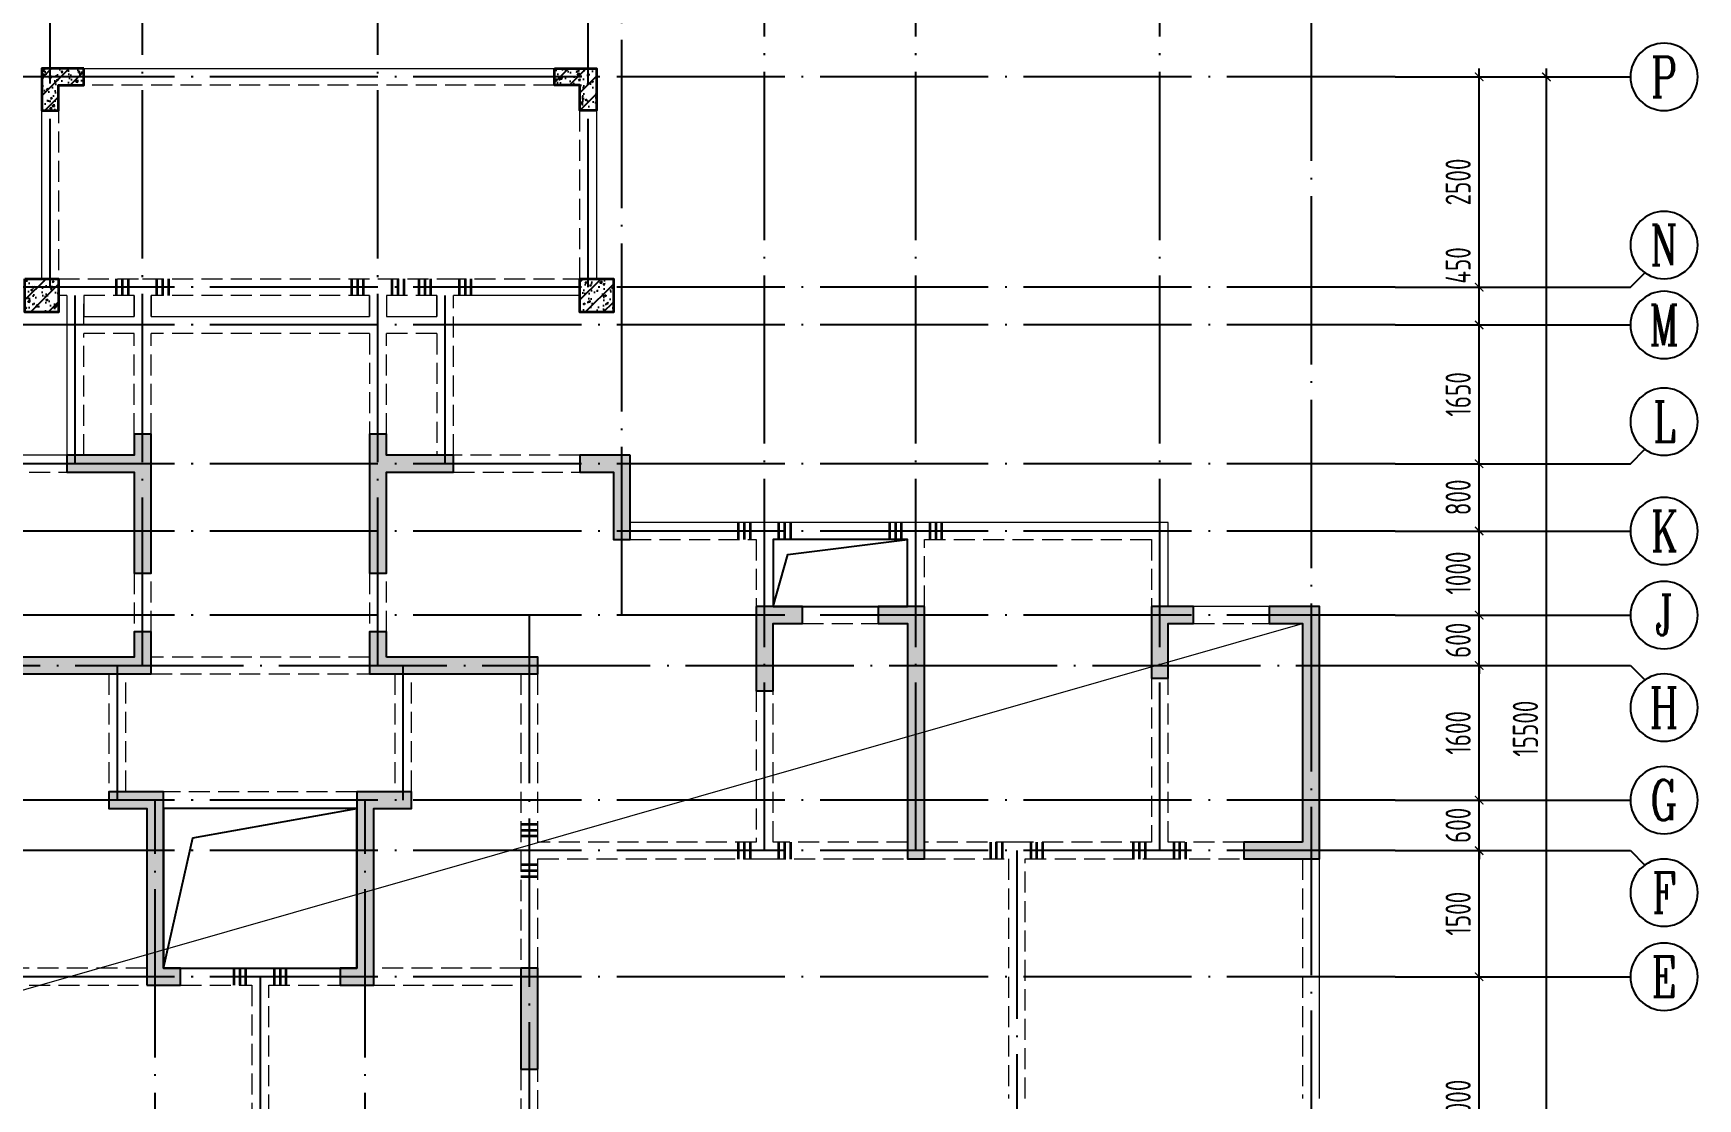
# Model space of a CAD drawing. Extents: x -668857 to 154266, y -275694 to 291306.
# Drawn here: x -74799 to -54999, y 128856 to 141524 of the extents above; entities that cross this region are included whole.
import ezdxf
from ezdxf.enums import TextEntityAlignment as Align

# ---------------------------------------------------------------- set-up
doc = ezdxf.new("R2010")
doc.units = 0
doc.header["$LTSCALE"] = 1000
doc.linetypes.add('DASH', pattern=[0.35, 0.25, -0.1])
doc.linetypes.add('DOTE', pattern=[2.42, 2, -0.2, 0.02, -0.2])
doc.layers.get('0').update_dxf_attribs({"linetype": 'CONTINUOUS'})
doc.layers.get('DEFPOINTS').update_dxf_attribs({"linetype": 'CONTINUOUS'})
for name, color, linetype in [('A-AXIS', 1, 'CONTINUOUS'), ('A-DOTE', 10, 'DOTE'), ('AXIS_NUM', 7, 'CONTINUOUS'), ('S-D洞口', 4, 'CONTINUOUS'), ('S-L主梁线', 4, 'DASH'), ('S-L梁编号', 6, 'CONTINUOUS'), ('S-Q墙填充', 252, 'CONTINUOUS'), ('S-Q墙实线', 6, 'CONTINUOUS'), ('S-Y一般标注', 3, 'CONTINUOUS'), ('S-Z柱填充', 252, 'CONTINUOUS'), ('S-Z柱实线', 6, 'CONTINUOUS')]:
    doc.layers.add(name, color=color, linetype=linetype)
doc.layers.add('梁附加箍筋', color=1, linetype='CONTINUOUS', lineweight=35)
doc.styles.add('TSSD_Axis', font='complex.shx', dxfattribs={"width": 0.7, "bigfont": 'hztxt.shx'})
doc.styles.add('TSSD_DIMENSION', font='Tssdeng.shx', dxfattribs={"width": 0.7, "bigfont": 'tssdchn.shx'})
doc.dimstyles.new('TSSD_100_100', dxfattribs={"dimtxt": 300, "dimasz": 100, "dimexe": 100, "dimexo": 250, "dimgap": 100, "dimtad": 1, "dimdec": 0, "dimzin": 0, "dimdsep": 46, "dimtxsty": 'TSSD_DIMENSION', "dimblk": 'ARCHTICK', "dimcen": 0, "dimdle": 100, "dimclrt": 7, "dimadec": 0, "dimazin": 0, "dimtfac": 1, "dimtdec": 0, "dimtix": 1, "dimtmove": 2, "dimatfit": 3, "dimldrblk": 'ARCHTICK', "dimfxl": 0, "dimtolj": 1, "dimtzin": 0, "dimarcsym": 0})
pattern_1 = [(50, (46738.58, -83346.06), (215.17805, -18.82564), [22.5, -247.5]), (355, (46738.58, -83346.06), (-41.6254, 225.65764), [18, -198]), (100.4514, (46756.5, -83347.63), (173.55281, 206.83186), [19.12206, -210.34263]), (46.1842, (46738.58, -83286.06), (320.1723, -49.6557), [33.75, -371.25]), (96.6356, (46765.26, -83290.2), (280.3988, 292.23536), [28.6831, -315.5139]), (351.1842, (46738.58, -83286.06), (280.3986, 292.2356), [27, -297]), (21, (46768.58, -83301.06), (179.07212, -120.78567), [22.5, -247.5]), (326, (46768.58, -83301.06), (72.9946, 217.545), [18, -198]), (71.4514, (46783.5, -83311.13), (252.0668, 96.75915), [19.12206, -210.34263]), (37.5, (46738.58, -83346.06), (3.647957, 99.868156), [0, -195.6, 0, -201, 0, -198.75]), (7.5, (46738.58, -83346.06), (78.92086, 118.323514), [0, -114.6, 0, -191.1, 0, -75.75]), (327.5, (46671.68, -83346.06), (160.14673, -6.76646), [0, -75, 0, -234, 0, -310.5]), (317.5, (46641.68, -83346.06), (174.95585, 30.0315), [0, -97.5, 0, -155.4, 0, -220.5]), (45, (46738.58, -83346.06), (-106.06602, 106.06602), [])]

# ---------------------------------------------------------------- blocks, each defined once
blk = doc.blocks.new('ts_axno')
at = {"color": 0, "linetype": 'ByBlock', "lineweight": -2}
blk.add_circle((0, 0), 0.5, dxfattribs=at)
at = {"color": 0, "linetype": 'ByBlock', "lineweight": -2, "style": 'TSSD_Axis', "width": 0.7}
blk.add_attdef('A', text='', height=0.6, dxfattribs=at).set_placement((0, 0), align=Align.MIDDLE_CENTER)
blk = doc.blocks.new('_ArchTick')
at = {"color": 0, "linetype": 'ByBlock', "const_width": 0.15}
blk.add_lwpolyline([(-0.5, -0.5), (0.5, 0.5)], dxfattribs=at)
blk = doc.blocks.new('*D134')
at = {"layer": 'DEFPOINTS', "color": 0}
for p in [(55600, 10900), (56600, 10900), (55600, 9400)]:
    blk.add_point(p, dxfattribs=at)
at = {"layer": 'S-Y一般标注', "color": 0, "lineweight": -2}
for p, q in [((55850, 10900), (56700, 10900)), ((56600, 9300), (56600, 11000)), ((55850, 9400), (56700, 9400))]:
    blk.add_line(p, q, dxfattribs=at)
at = {"layer": 'S-Y一般标注', "color": 0, "lineweight": -2, "xscale": 100, "yscale": 100, "zscale": 100}
for p, rotation in [((56600, 10900), 90), ((56600, 9400), 270)]:
    blk.add_blockref('_ArchTick', p, dxfattribs=dict(at, rotation=rotation))
at = {"layer": 'S-Y一般标注', "color": 7, "insert": (56350, 10150), "char_height": 300, "attachment_point": 5, "rotation": 90, "style": 'TSSD_DIMENSION'}
blk.add_mtext('\\A1;1500', dxfattribs=at)
blk = doc.blocks.new('*D135')
at = {"layer": 'DEFPOINTS', "color": 0}
for p in [(55600, 11500), (56600, 11500), (55600, 10900)]:
    blk.add_point(p, dxfattribs=at)
at = {"layer": 'S-Y一般标注', "color": 0, "lineweight": -2}
for p, q in [((55850, 11500), (56700, 11500)), ((56600, 11500), (56600, 11600)), ((56600, 10900), (56600, 11500)), ((55850, 10900), (56700, 10900)), ((56600, 10900), (56600, 10800))]:
    blk.add_line(p, q, dxfattribs=at)
at = {"layer": 'S-Y一般标注', "color": 0, "lineweight": -2, "xscale": 100, "yscale": 100, "zscale": 100}
for p, rotation in [((56600, 11500), 270), ((56600, 10900), 90)]:
    blk.add_blockref('_ArchTick', p, dxfattribs=dict(at, rotation=rotation))
at = {"layer": 'S-Y一般标注', "color": 7, "insert": (56350, 11200), "char_height": 300, "attachment_point": 5, "rotation": 90, "style": 'TSSD_DIMENSION'}
blk.add_mtext('\\A1;600', dxfattribs=at)
blk = doc.blocks.new('*D136')
at = {"layer": 'DEFPOINTS', "color": 0}
for p in [(55600, 13100), (56600, 13100), (55600, 11500)]:
    blk.add_point(p, dxfattribs=at)
at = {"layer": 'S-Y一般标注', "color": 0, "lineweight": -2}
for p, q in [((55850, 13100), (56700, 13100)), ((56600, 11400), (56600, 13200)), ((55850, 11500), (56700, 11500))]:
    blk.add_line(p, q, dxfattribs=at)
at = {"layer": 'S-Y一般标注', "color": 0, "lineweight": -2, "xscale": 100, "yscale": 100, "zscale": 100}
for p, rotation in [((56600, 13100), 90), ((56600, 11500), 270)]:
    blk.add_blockref('_ArchTick', p, dxfattribs=dict(at, rotation=rotation))
at = {"layer": 'S-Y一般标注', "color": 7, "insert": (56350, 12300), "char_height": 300, "attachment_point": 5, "rotation": 90, "style": 'TSSD_DIMENSION'}
blk.add_mtext('\\A1;1600', dxfattribs=at)
blk = doc.blocks.new('*D137')
at = {"layer": 'DEFPOINTS', "color": 0}
for p in [(55600, 13700), (56600, 13700), (55600, 13100)]:
    blk.add_point(p, dxfattribs=at)
at = {"layer": 'S-Y一般标注', "color": 0, "lineweight": -2}
for p, q in [((55850, 13700), (56700, 13700)), ((56600, 13700), (56600, 13800)), ((56600, 13100), (56600, 13700)), ((55850, 13100), (56700, 13100)), ((56600, 13100), (56600, 13000))]:
    blk.add_line(p, q, dxfattribs=at)
at = {"layer": 'S-Y一般标注', "color": 0, "lineweight": -2, "xscale": 100, "yscale": 100, "zscale": 100}
for p, rotation in [((56600, 13700), 270), ((56600, 13100), 90)]:
    blk.add_blockref('_ArchTick', p, dxfattribs=dict(at, rotation=rotation))
at = {"layer": 'S-Y一般标注', "color": 7, "insert": (56350, 13400), "char_height": 300, "attachment_point": 5, "rotation": 90, "style": 'TSSD_DIMENSION'}
blk.add_mtext('\\A1;600', dxfattribs=at)
blk = doc.blocks.new('*D138')
at = {"layer": 'DEFPOINTS', "color": 0}
for p in [(55600, 14700), (56600, 14700), (55600, 13700)]:
    blk.add_point(p, dxfattribs=at)
at = {"layer": 'S-Y一般标注', "color": 0, "lineweight": -2}
for p, q in [((55850, 14700), (56700, 14700)), ((56600, 13600), (56600, 14800)), ((55850, 13700), (56700, 13700))]:
    blk.add_line(p, q, dxfattribs=at)
at = {"layer": 'S-Y一般标注', "color": 0, "lineweight": -2, "xscale": 100, "yscale": 100, "zscale": 100}
for p, rotation in [((56600, 14700), 90), ((56600, 13700), 270)]:
    blk.add_blockref('_ArchTick', p, dxfattribs=dict(at, rotation=rotation))
at = {"layer": 'S-Y一般标注', "color": 7, "insert": (56350, 14200), "char_height": 300, "attachment_point": 5, "rotation": 90, "style": 'TSSD_DIMENSION'}
blk.add_mtext('\\A1;1000', dxfattribs=at)
blk = doc.blocks.new('*D139')
at = {"layer": 'DEFPOINTS', "color": 0}
for p in [(55600, 20100), (57400, 20100), (55600, 4600)]:
    blk.add_point(p, dxfattribs=at)
at = {"layer": 'S-Y一般标注', "color": 0, "lineweight": -2}
for p, q in [((57400, 4500), (57400, 20200)), ((55850, 20100), (57500, 20100)), ((55850, 4600), (57500, 4600))]:
    blk.add_line(p, q, dxfattribs=at)
at = {"layer": 'S-Y一般标注', "color": 0, "lineweight": -2, "xscale": 100, "yscale": 100, "zscale": 100}
for p, rotation in [((57400, 20100), 90), ((57400, 4600), 270)]:
    blk.add_blockref('_ArchTick', p, dxfattribs=dict(at, rotation=rotation))
at = {"layer": 'S-Y一般标注', "color": 7, "insert": (57150, 12350), "char_height": 300, "attachment_point": 5, "rotation": 90, "style": 'TSSD_DIMENSION'}
blk.add_mtext('\\A1;15500', dxfattribs=at)
blk = doc.blocks.new('*D140')
at = {"layer": 'DEFPOINTS', "color": 0}
for p in [(55600, 15500), (56600, 15500), (55600, 14700)]:
    blk.add_point(p, dxfattribs=at)
at = {"layer": 'S-Y一般标注', "color": 0, "lineweight": -2}
for p, q in [((55850, 15500), (56700, 15500)), ((56600, 14600), (56600, 15600)), ((55850, 14700), (56700, 14700))]:
    blk.add_line(p, q, dxfattribs=at)
at = {"layer": 'S-Y一般标注', "color": 0, "lineweight": -2, "xscale": 100, "yscale": 100, "zscale": 100}
for p, rotation in [((56600, 15500), 90), ((56600, 14700), 270)]:
    blk.add_blockref('_ArchTick', p, dxfattribs=dict(at, rotation=rotation))
at = {"layer": 'S-Y一般标注', "color": 7, "insert": (56350, 15100), "char_height": 300, "attachment_point": 5, "rotation": 90, "style": 'TSSD_DIMENSION'}
blk.add_mtext('\\A1;800', dxfattribs=at)
blk = doc.blocks.new('*D141')
at = {"layer": 'DEFPOINTS', "color": 0}
for p in [(55600, 17600), (56600, 17600), (55600, 17150)]:
    blk.add_point(p, dxfattribs=at)
at = {"layer": 'S-Y一般标注', "color": 0, "lineweight": -2}
for p, q in [((56600, 17050), (56600, 17700)), ((55850, 17600), (56700, 17600)), ((55850, 17150), (56700, 17150))]:
    blk.add_line(p, q, dxfattribs=at)
at = {"layer": 'S-Y一般标注', "color": 0, "lineweight": -2, "xscale": 100, "yscale": 100, "zscale": 100}
for p, rotation in [((56600, 17600), 90), ((56600, 17150), 270)]:
    blk.add_blockref('_ArchTick', p, dxfattribs=dict(at, rotation=rotation))
at = {"layer": 'S-Y一般标注', "color": 7, "insert": (56350, 17858), "char_height": 300, "attachment_point": 5, "rotation": 90, "style": 'TSSD_DIMENSION'}
blk.add_mtext('\\A1;450', dxfattribs=at)
blk = doc.blocks.new('*D142')
at = {"layer": 'DEFPOINTS', "color": 0}
for p in [(55600, 20100), (56600, 20100), (55600, 17600)]:
    blk.add_point(p, dxfattribs=at)
at = {"layer": 'S-Y一般标注', "color": 0, "lineweight": -2}
for p, q in [((56600, 17500), (56600, 20200)), ((55850, 20100), (56700, 20100)), ((55850, 17600), (56700, 17600))]:
    blk.add_line(p, q, dxfattribs=at)
at = {"layer": 'S-Y一般标注', "color": 0, "lineweight": -2, "xscale": 100, "yscale": 100, "zscale": 100}
for p, rotation in [((56600, 20100), 90), ((56600, 17600), 270)]:
    blk.add_blockref('_ArchTick', p, dxfattribs=dict(at, rotation=rotation))
at = {"layer": 'S-Y一般标注', "color": 7, "insert": (56350, 18850), "char_height": 300, "attachment_point": 5, "rotation": 90, "style": 'TSSD_DIMENSION'}
blk.add_mtext('\\A1;2500', dxfattribs=at)
blk = doc.blocks.new('*D144')
at = {"layer": 'DEFPOINTS', "color": 0}
for p in [(55600, 9400), (56600, 9400), (55600, 6400)]:
    blk.add_point(p, dxfattribs=at)
at = {"layer": 'S-Y一般标注', "color": 0, "lineweight": -2}
for p, q in [((55850, 9400), (56700, 9400)), ((56600, 6300), (56600, 9500)), ((55850, 6400), (56700, 6400))]:
    blk.add_line(p, q, dxfattribs=at)
at = {"layer": 'S-Y一般标注', "color": 0, "lineweight": -2, "xscale": 100, "yscale": 100, "zscale": 100}
for p, rotation in [((56600, 9400), 90), ((56600, 6400), 270)]:
    blk.add_blockref('_ArchTick', p, dxfattribs=dict(at, rotation=rotation))
at = {"layer": 'S-Y一般标注', "color": 7, "insert": (56350, 7900), "char_height": 300, "attachment_point": 5, "rotation": 90, "style": 'TSSD_DIMENSION'}
blk.add_mtext('\\A1;3000', dxfattribs=at)
blk = doc.blocks.new('*D145')
at = {"layer": 'DEFPOINTS', "color": 0}
for p in [(55600, 17150), (56600, 17150), (55600, 15500)]:
    blk.add_point(p, dxfattribs=at)
at = {"layer": 'S-Y一般标注', "color": 0, "lineweight": -2}
for p, q in [((56600, 15400), (56600, 17250)), ((55850, 17150), (56700, 17150)), ((55850, 15500), (56700, 15500))]:
    blk.add_line(p, q, dxfattribs=at)
at = {"layer": 'S-Y一般标注', "color": 0, "lineweight": -2, "xscale": 100, "yscale": 100, "zscale": 100}
for p, rotation in [((56600, 17150), 90), ((56600, 15500), 270)]:
    blk.add_blockref('_ArchTick', p, dxfattribs=dict(at, rotation=rotation))
at = {"layer": 'S-Y一般标注', "color": 7, "insert": (56350, 16325), "char_height": 300, "attachment_point": 5, "rotation": 90, "style": 'TSSD_DIMENSION'}
blk.add_mtext('\\A1;1650', dxfattribs=at)
blk = doc.blocks.new('20210807.15313138')
at = {"layer": 'S-Q墙填充'}
h = blk.add_hatch(color=252, dxfattribs=at)
h.dxf.hatch_style = 1
h.paths.add_polyline_path([(97216, 67840), (97216, 68190), (97016, 68190), (97016, 67940), (96216, 67940), (96216, 67740), (97016, 67740), (97016, 66540), (97216, 66540)])
h = blk.add_hatch(color=252, dxfattribs=at)
h.dxf.hatch_style = 1
h.paths.add_polyline_path([(99816, 67840), (99816, 66540), (100016, 66540), (100016, 67740), (100815, 67740), (100815, 67940), (100016, 67940), (100016, 68190), (99816, 68190)])
h = blk.add_hatch(color=252, dxfattribs=at)
h.dxf.hatch_style = 1
h.paths.add_polyline_path([(102916, 67940), (102316, 67940), (102316, 67740), (102716, 67740), (102716, 66940), (102916, 66940)])
h = blk.add_hatch(color=252, dxfattribs=at)
h.dxf.hatch_style = 1
h.paths.add_polyline_path([(104416, 66140), (104416, 65140), (104616, 65140), (104616, 65940), (104966, 65940), (104966, 66140)])
h = blk.add_hatch(color=252, dxfattribs=at)
h.dxf.hatch_style = 1
h.paths.add_polyline_path([(106416, 66140), (105866, 66140), (105866, 65940), (106216, 65940), (106216, 63140), (106416, 63140)])
h = blk.add_hatch(color=252, dxfattribs=at)
h.dxf.hatch_style = 1
h.paths.add_polyline_path([(109116, 66140), (109116, 65290), (109316, 65290), (109316, 65940), (109616, 65940), (109616, 66140)])
h = blk.add_hatch(color=252, dxfattribs=at)
h.dxf.hatch_style = 1
h.paths.add_polyline_path([(110916, 63340), (110216, 63340), (110216, 63140), (111116, 63140), (111116, 66140), (110516, 66140), (110516, 65940), (110916, 65940)])
h = blk.add_hatch(color=252, dxfattribs=at)
h.dxf.hatch_style = 1
h.paths.add_polyline_path([(95216, 65340), (96816, 65340), (97216, 65340), (97216, 65840), (97016, 65840), (97016, 65540), (96816, 65540), (95216, 65540)])
h = blk.add_hatch(color=252, dxfattribs=at)
h.dxf.hatch_style = 1
h.paths.add_polyline_path([(100016, 65540), (100016, 65840), (99816, 65840), (99816, 65340), (100216, 65340), (101816, 65340), (101816, 65540), (100216, 65540)])
h = blk.add_hatch(color=252, dxfattribs=at)
h.dxf.hatch_style = 1
h.paths.add_polyline_path([(97166, 61640), (97566, 61640), (97566, 61840), (97366, 61840), (97366, 63240), (97366, 63940), (96716, 63940), (96716, 63740), (97166, 63740), (97166, 63240)])
h = blk.add_hatch(color=252, dxfattribs=at)
h.dxf.hatch_style = 1
h.paths.add_polyline_path([(99666, 61840), (99466, 61840), (99466, 61640), (99866, 61640), (99866, 63240), (99866, 63740), (100316, 63740), (100316, 63940), (99666, 63940), (99666, 63240)])
h = blk.add_hatch(color=252, dxfattribs=at)
h.dxf.hatch_style = 1
h.paths.add_polyline_path([(101816, 60640), (101816, 61840), (101616, 61840), (101616, 60640)])
at = {"layer": 'S-Z柱填充'}
h = blk.add_hatch(dxfattribs=at)
h.set_pattern_fill('ARMORED', color=256, scale=30, style=0)
h.set_pattern_definition(pattern_1)
h.paths.add_polyline_path([(96416, 72540), (95916, 72540), (95916, 72040), (96116, 72040), (96116, 72340), (96416, 72340)])
h = blk.add_hatch(dxfattribs=at)
h.set_pattern_fill('ARMORED', color=256, scale=30, style=0)
h.set_pattern_definition(pattern_1)
h.paths.add_polyline_path([(102016, 72540), (102516, 72540), (102516, 72040), (102316, 72040), (102316, 72340), (102016, 72340)])
h = blk.add_hatch(dxfattribs=at)
h.set_pattern_fill('ARMORED', color=256, scale=30, style=0)
h.set_pattern_definition([(50, (-309692.94, 38050.78), (215.178055, -18.82564), [22.5, -247.5]), (355, (-309692.94, 38050.78), (-41.6254, 225.65764), [18, -198]), (100.4514, (-309675.01, 38049.21), (173.55281, 206.83186), [19.12206, -210.34263]), (46.1842, (-309692.94, 38110.78), (320.17231, -49.6557), [33.75, -371.25]), (96.6356, (-309666.26, 38106.64), (280.3988, 292.23536), [28.68309, -315.5139]), (351.1842, (-309692.94, 38110.78), (280.39858, 292.23558), [27, -297]), (21, (-309662.94, 38095.78), (179.072116, -120.78567), [22.5, -247.5]), (326, (-309662.94, 38095.78), (72.9946, 217.54501), [18, -198]), (71.4514, (-309648.02, 38085.71), (252.06679, 96.75915), [19.12206, -210.34263]), (37.5, (-309692.945, 38050.78), (3.647957, 99.868156), [0, -195.6, 0, -201, 0, -198.75]), (7.5, (-309692.94, 38050.78), (78.92086, 118.323514), [0, -114.6, 0, -191.1, 0, -75.75]), (327.5, (-309759.845, 38050.78), (160.146731, -6.766462), [0, -75, 0, -234, 0, -310.5]), (317.5, (-309789.84, 38050.78), (174.95585, 30.031495), [0, -97.5, 0, -155.4, 0, -220.5]), (45, (-309692.94, 38050.78), (-106.066017, 106.066017), [])])
h.paths.add_polyline_path([(95716, 70040), (96116, 70040), (96116, 69640), (95716, 69640)])
h = blk.add_hatch(dxfattribs=at)
h.set_pattern_fill('ARMORED', color=256, scale=30, style=0)
h.set_pattern_definition([(50, (-310092.94, 38050.78), (215.178055, -18.82564), [22.5, -247.5]), (355, (-310092.94, 38050.78), (-41.6254, 225.65764), [18, -198]), (100.4514, (-310075.01, 38049.2), (173.55281, 206.83186), [19.12206, -210.34263]), (46.1842, (-310092.94, 38110.78), (320.17231, -49.6557), [33.75, -371.25]), (96.6356, (-310066.26, 38106.64), (280.3988, 292.23536), [28.68309, -315.5139]), (351.1842, (-310092.94, 38110.78), (280.39858, 292.23558), [27, -297]), (21, (-310062.94, 38095.78), (179.072116, -120.78567), [22.5, -247.5]), (326, (-310062.94, 38095.78), (72.9946, 217.54501), [18, -198]), (71.4514, (-310048.02, 38085.71), (252.06679, 96.75915), [19.12206, -210.34263]), (37.5, (-310092.945, 38050.78), (3.647957, 99.868156), [0, -195.6, 0, -201, 0, -198.75]), (7.5, (-310092.94, 38050.78), (78.92086, 118.323514), [0, -114.6, 0, -191.1, 0, -75.75]), (327.5, (-310159.845, 38050.78), (160.146731, -6.766462), [0, -75, 0, -234, 0, -310.5]), (317.5, (-310189.84, 38050.78), (174.95585, 30.031495), [0, -97.5, 0, -155.4, 0, -220.5]), (45, (-310092.94, 38050.78), (-106.066017, 106.066017), [])])
h.paths.add_polyline_path([(102316, 70040), (102716, 70040), (102716, 69640), (102316, 69640)])
at = {"layer": 'S-D洞口', "color": 5}
for points in [[(104616, 66140), (106216, 66140), (106216, 66940), (104616, 66940), (104616, 66140), (104793, 66762), (106216, 66940)], [(97366, 61840), (99666, 61840), (99666, 63740), (97366, 63740), (97366, 61840), (97712, 63393), (99666, 63740)]]:
    blk.add_lwpolyline(points, dxfattribs=at)
at = {"layer": 'S-L主梁线', "linetype": 'ByBlock', "lineweight": 18}
for p, q in [((96316, 72540), (102016, 72540)), ((95916, 70040), (95916, 72140)), ((102516, 72040), (102516, 70040)), ((96216, 69840), (96216, 67940)), ((102316, 69840), (100816, 69840)), ((96216, 69590), (96216, 69590)), ((96416, 69590), (97016, 69590)), ((97216, 69590), (99816, 69590)), ((100016, 69590), (100616, 69589)), ((96216, 67940), (94716, 67940)), ((104516, 67140), (102916, 67140)), ((106316, 67140), (104516, 67140)), ((109316, 67140), (106316, 67140)), ((109316, 66140), (109316, 67140)), ((104616, 66940), (106216, 66940)), ((104616, 66140), (104616, 66940)), ((106216, 66940), (106216, 66140)), ((105866, 66140), (104966, 66140)), ((110516, 66140), (109616, 66140)), ((97366, 63740), (99666, 63740)), ((111116, 60290), (111116, 63140)), ((98516, 61840), (97566, 61840)), ((99466, 61840), (98516, 61840))]:
    blk.add_line(p, q, dxfattribs=at)
at = {"layer": 'S-L主梁线', "linetype": 'DASH', "lineweight": 18}
for p, q in [((102016, 72340), (96316, 72340)), ((96116, 72140), (96116, 70040)), ((102316, 70040), (102316, 72040)), ((96116, 70040), (97116, 70040)), ((97116, 70040), (99916, 70040)), ((99916, 70040), (100716, 70040)), ((100716, 70040), (102316, 70040)), ((96216, 69840), (96116, 69840)), ((96416, 69490), (96416, 69840)), ((96416, 69840), (96416, 69590)), ((97016, 69840), (96416, 69840)), ((97016, 69840), (97016, 69590)), ((97016, 69590), (97016, 69840)), ((97216, 69590), (97216, 69840)), ((97216, 69840), (97216, 69590)), ((99816, 69840), (97216, 69840)), ((99816, 69840), (99816, 69590)), ((99816, 69590), (99816, 69840)), ((100016, 69840), (100016, 69590)), ((100016, 69840), (100016, 69590)), ((100616, 69840), (100016, 69840)), ((100616, 69840), (100616, 69589)), ((100616, 69589), (100616, 69840)), ((100816, 67940), (100816, 69840)), ((97016, 69390), (96416, 69390)), ((96416, 67940), (96416, 69390)), ((97016, 68190), (97016, 69390)), ((97216, 68190), (97216, 69390)), ((99816, 69390), (97216, 69390)), ((99816, 69390), (99816, 68190)), ((100616, 69389), (100016, 69390)), ((100016, 68190), (100016, 69390)), ((100616, 69389), (100616, 67940)), ((102316, 67940), (100816, 67940)), ((94716, 67740), (96216, 67740)), ((100815, 67740), (102316, 67740)), ((102916, 66940), (104416, 66940)), ((104416, 66940), (104416, 66140)), ((106416, 66940), (109116, 66940)), ((106416, 66140), (106416, 66940)), ((109116, 66940), (109116, 66140)), ((97016, 66540), (97016, 65840)), ((97216, 65840), (97216, 66540)), ((99816, 66540), (99816, 65840)), ((100016, 65840), (100016, 66540)), ((104966, 65940), (105866, 65940)), ((109616, 65940), (110516, 65940)), ((99816, 65540), (97216, 65540)), ((96716, 65340), (96716, 63940)), ((96916, 63940), (96916, 65340)), ((97216, 65340), (99816, 65340)), ((100116, 65340), (100116, 63940)), ((100316, 63940), (100316, 65340)), ((101616, 65340), (101616, 63240)), ((101816, 63340), (101816, 65340)), ((109116, 65290), (109116, 63340)), ((109316, 63340), (109316, 65290)), ((104416, 65140), (104416, 63340)), ((104616, 63340), (104616, 65140)), ((99666, 63940), (97366, 63940)), ((101616, 63240), (101616, 61840)), ((104416, 63340), (101816, 63340)), ((106216, 63340), (104616, 63340)), ((107516, 63340), (106416, 63340)), ((109116, 63340), (107516, 63340)), ((110216, 63340), (109316, 63340)), ((101816, 63140), (104516, 63140)), ((101816, 61840), (101816, 63140)), ((104516, 63140), (106216, 63140)), ((106416, 63140), (107416, 63140)), ((107416, 63140), (107416, 60290)), ((107616, 63140), (109216, 63140)), ((107616, 60290), (107616, 63140)), ((109216, 63140), (110216, 63140)), ((110916, 63140), (110916, 60290)), ((97166, 61840), (95416, 61840)), ((101616, 61840), (99866, 61840)), ((95416, 61640), (97166, 61640)), ((97566, 61640), (98416, 61640)), ((98416, 61640), (98416, 57640)), ((98616, 57640), (98616, 61640)), ((98616, 61640), (99466, 61640)), ((99866, 61640), (101616, 61640)), ((101616, 60640), (101616, 59090)), ((101816, 59090), (101816, 60640))]:
    blk.add_line(p, q, dxfattribs=at)
at = {"layer": 'S-Q墙实线'}
blk.add_lwpolyline([(97216, 67840), (97216, 68190), (97016, 68190), (97016, 67940), (96216, 67940), (96216, 67740), (97016, 67740), (97016, 66540), (97216, 66540), (97216, 67840)], dxfattribs=at)
for points in [[(99816, 67840), (99816, 66540), (100016, 66540), (100016, 67740), (100815, 67740), (100815, 67940), (100016, 67940), (100016, 68190), (99816, 68190)], [(102916, 67940), (102316, 67940), (102316, 67740), (102716, 67740), (102716, 66940), (102916, 66940)], [(104416, 66140), (104416, 65140), (104616, 65140), (104616, 65940), (104966, 65940), (104966, 66140)], [(106416, 66140), (105866, 66140), (105866, 65940), (106216, 65940), (106216, 63140), (106416, 63140)], [(109116, 66140), (109116, 65290), (109316, 65290), (109316, 65940), (109616, 65940), (109616, 66140)], [(110916, 63340), (110216, 63340), (110216, 63140), (111116, 63140), (111116, 66140), (110516, 66140), (110516, 65940), (110916, 65940)], [(95216, 65340), (96816, 65340), (97216, 65340), (97216, 65840), (97016, 65840), (97016, 65540), (96816, 65540), (95216, 65540)], [(100016, 65540), (100016, 65840), (99816, 65840), (99816, 65340), (100216, 65340), (101816, 65340), (101816, 65540), (100216, 65540)], [(97166, 61640), (97566, 61640), (97566, 61840), (97366, 61840), (97366, 63240), (97366, 63940), (96716, 63940), (96716, 63740), (97166, 63740), (97166, 63240)], [(99666, 61840), (99466, 61840), (99466, 61640), (99866, 61640), (99866, 63240), (99866, 63740), (100316, 63740), (100316, 63940), (99666, 63940), (99666, 63240)], [(101816, 60640), (101816, 61840), (101616, 61840), (101616, 60640)]]:
    blk.add_lwpolyline(points, close=True, dxfattribs=at)
at = {"layer": 'S-Z柱实线', "lineweight": 35}
for points in [[(96416, 72540), (95916, 72540), (95916, 72040), (96116, 72040), (96116, 72340), (96416, 72340), (96416, 72540)], [(102016, 72540), (102516, 72540), (102516, 72040), (102316, 72040), (102316, 72340), (102016, 72340), (102016, 72540)]]:
    blk.add_lwpolyline(points, dxfattribs=at)
for points in [[(95716, 70040), (96116, 70040), (96116, 69640), (95716, 69640)], [(102316, 70040), (102716, 70040), (102716, 69640), (102316, 69640)]]:
    blk.add_lwpolyline(points, close=True, dxfattribs=at)
blk = doc.blocks.new('20210726.16350016')
at = {"layer": 'A-AXIS'}
for p, q in [((55600, 20100), (58400, 20100)), ((58400, 17600), (58571.6, 17771.7)), ((55600, 17600), (58400, 17600)), ((55600, 17150), (58400, 17150)), ((58400, 15500), (58571.6, 15671.7)), ((55600, 15500), (58400, 15500)), ((55600, 14700), (58400, 14700)), ((55600, 13700), (58400, 13700)), ((55600, 13100.3), (58400, 13100.3)), ((58400, 13100.3), (58571.6, 12928.7)), ((55600, 11500), (58400, 11500)), ((55600, 10900), (58400, 10900)), ((58400, 10900), (58571.6, 10728.4)), ((55600, 9400), (58400, 9400))]:
    blk.add_line(p, q, dxfattribs=at)
at = {"layer": 'A-DOTE'}
for p, q in [((39600, 17600), (39600, 21100)), ((40700, 13100.3), (40700, 21100)), ((43500, 13100.3), (43500, 21100)), ((46000, 17600), (46000, 21100)), ((46400, 13700), (46400, 21100)), ((48100, 10900), (48100, 21100)), ((49900, 10900), (49900, 21100)), ((52800, 10900), (52800, 21100)), ((54600, 21100), (54600, 3600)), ((55600, 20100), (3600, 20100)), ((55600, 17600), (3600, 17600)), ((39900, 15500), (39900, 17600)), ((44300, 15500), (44300, 17600)), ((55600, 17150), (3600, 17150)), ((55600, 15500), (3600, 15500)), ((55600, 14700), (3600, 14700)), ((55600, 13700), (3600, 13700)), ((45299.8, 13700), (45300, 3600)), ((3600, 13100.3), (55600, 13100.3)), ((40400, 11500), (40400, 13100)), ((43800, 11500), (43800, 13100)), ((55600, 11500), (3600, 11500)), ((40850, 3600), (40850, 11500)), ((43350, 3600), (43350, 11500)), ((55600, 10900), (3600, 10900)), ((51100, 10900), (51100, 3600)), ((55600, 9400), (3600, 9400)), ((42100, 9400), (42100, 3600))]:
    blk.add_line(p, q, dxfattribs=at)
at = {"layer": 'A-AXIS'}
ref = blk.add_blockref('ts_axno', (58800, 20100), dxfattribs=dict(at, xscale=-800, yscale=800, zscale=800))
ref.add_attrib('G', 'P', dxfattribs={"layer": 'AXIS_NUM', "height": 480, "style": 'TSSD_Axis', "width": 0.7}).set_placement((58800, 20100), align=Align.MIDDLE_CENTER)
ref = blk.add_blockref('ts_axno', (58800, 18100), dxfattribs=dict(at, xscale=-800, yscale=800, zscale=800))
ref.add_attrib('G', 'N', dxfattribs={"layer": 'AXIS_NUM', "height": 480, "style": 'TSSD_Axis', "width": 0.7}).set_placement((58800, 18100), align=Align.MIDDLE_CENTER)
ref = blk.add_blockref('ts_axno', (58800, 17150), dxfattribs=dict(at, xscale=-800, yscale=800, zscale=800, rotation=359.9999999999997))
ref.add_attrib('G', 'M', dxfattribs={"layer": 'AXIS_NUM', "height": 480, "rotation": 360, "style": 'TSSD_Axis', "width": 0.7}).set_placement((58800, 17150), align=Align.MIDDLE_CENTER)
ref = blk.add_blockref('ts_axno', (58800, 16000), dxfattribs=dict(at, xscale=-800, yscale=800, zscale=800))
ref.add_attrib('G', 'L', dxfattribs={"layer": 'AXIS_NUM', "height": 480, "style": 'TSSD_Axis', "width": 0.7}).set_placement((58800, 16000), align=Align.MIDDLE_CENTER)
ref = blk.add_blockref('ts_axno', (58800, 14700), dxfattribs=dict(at, xscale=-800, yscale=800, zscale=800))
ref.add_attrib('G', 'K', dxfattribs={"layer": 'AXIS_NUM', "height": 480, "style": 'TSSD_Axis', "width": 0.7}).set_placement((58800, 14700), align=Align.MIDDLE_CENTER)
ref = blk.add_blockref('ts_axno', (58800, 13700), dxfattribs=dict(at, xscale=-800, yscale=800, zscale=800))
ref.add_attrib('G', 'J', dxfattribs={"layer": 'AXIS_NUM', "height": 480, "style": 'TSSD_Axis', "width": 0.7}).set_placement((58800, 13700), align=Align.MIDDLE_CENTER)
ref = blk.add_blockref('ts_axno', (58800, 12600.3), dxfattribs=dict(at, xscale=-800, yscale=800, zscale=800))
ref.add_attrib('C', 'H', dxfattribs={"layer": 'AXIS_NUM', "height": 480, "style": 'TSSD_Axis', "width": 0.7}).set_placement((58800, 12600.3), align=Align.MIDDLE_CENTER)
ref = blk.add_blockref('ts_axno', (58800, 11500), dxfattribs=dict(at, xscale=-800, yscale=800, zscale=800))
ref.add_attrib('D', 'G', dxfattribs={"layer": 'AXIS_NUM', "height": 480, "style": 'TSSD_Axis', "width": 0.7}).set_placement((58800, 11500), align=Align.MIDDLE_CENTER)
ref = blk.add_blockref('ts_axno', (58800, 10400), dxfattribs=dict(at, xscale=-800, yscale=800, zscale=800))
ref.add_attrib('C', 'F', dxfattribs={"layer": 'AXIS_NUM', "height": 480, "style": 'TSSD_Axis', "width": 0.7}).set_placement((58800, 10400), align=Align.MIDDLE_CENTER)
ref = blk.add_blockref('ts_axno', (58800, 9400), dxfattribs=dict(at, xscale=-800, yscale=800, zscale=800))
ref.add_attrib('B', 'E', dxfattribs={"layer": 'AXIS_NUM', "height": 480, "style": 'TSSD_Axis', "width": 0.7}).set_placement((58800, 9400), align=Align.MIDDLE_CENTER)
at = {"layer": 'S-Y一般标注'}
for base, p1, p2, picture, middle in [((57400, 20100), (55600, 4600), (55600, 20100), '*D139', (57150, 12350)), ((56600, 20100), (55600, 17600), (55600, 20100), '*D142', (56350, 18850)), ((56600, 17150), (55600, 15500), (55600, 17150), '*D145', (56350, 16325)), ((56600, 15500), (55600, 14700), (55600, 15500), '*D140', (56350, 15100)), ((56600, 14700), (55600, 13700), (55600, 14700), '*D138', (56350, 14200)), ((56600, 13700), (55600, 13100.3), (55600, 13700), '*D137', (56350, 13400.2)), ((56600, 13100.3), (55600, 11500), (55600, 13100.3), '*D136', (56350, 12300.2)), ((56600, 11500), (55600, 10900), (55600, 11500), '*D135', (56350, 11200)), ((56600, 10900), (55600, 9400), (55600, 10900), '*D134', (56350, 10150)), ((56600, 9400), (55600, 6400), (55600, 9400), '*D144', (56350, 7900))]:
    dim = blk.add_linear_dim(base=base, p1=p1, p2=p2, angle=90, dimstyle='TSSD_100_100', dxfattribs=at)
    dim.commit()
    dim.dimension.update_dxf_attribs({"geometry": picture, "text_midpoint": middle})
dim = blk.add_linear_dim(base=(56600, 17600), p1=(55600, 17150), p2=(55600, 17600), angle=90, dimstyle='TSSD_100_100', dxfattribs=at)
dim.commit()
dim.dimension.update_dxf_attribs({"geometry": '*D141', "text_midpoint": (56350, 17858.1), "dimtype": 160})

msp = doc.modelspace()

# ---------------------------------------------------------------- linework, layer by layer
at = {"layer": 'S-L梁编号', "lineweight": 18}
msp.add_lwpolyline([(-84499.3, 127405.55), (-59699.28, 134505.55)], dxfattribs=at)
at = {"layer": '梁附加箍筋', "lineweight": 35}
for p, q in [((-73808.58, 138405.67), (-73808.58, 138605.67)), ((-73738.58, 138405.67), (-73738.58, 138605.67)), ((-73668.58, 138405.67), (-73668.58, 138605.67)), ((-73328.58, 138405.66), (-73328.58, 138605.66)), ((-73258.58, 138405.66), (-73258.58, 138605.66)), ((-73188.58, 138405.66), (-73188.58, 138605.66)), ((-71009.29, 138405.61), (-71009.28, 138605.61)), ((-70939.29, 138405.61), (-70939.28, 138605.61)), ((-70869.29, 138405.61), (-70869.28, 138605.61)), ((-70529.29, 138405.6), (-70529.28, 138605.6)), ((-70459.29, 138405.6), (-70459.28, 138605.6)), ((-70389.29, 138405.6), (-70389.28, 138605.6)), ((-70208.8, 138405.59), (-70208.8, 138605.59)), ((-70138.8, 138405.59), (-70138.8, 138605.59)), ((-70068.8, 138405.59), (-70068.8, 138605.59)), ((-69728.8, 138405.58), (-69728.8, 138605.58)), ((-69658.8, 138405.58), (-69658.8, 138605.58)), ((-69588.8, 138405.58), (-69588.8, 138605.58)), ((-66409.29, 135505.55), (-66409.29, 135705.55)), ((-66339.29, 135505.55), (-66339.29, 135705.55)), ((-66269.29, 135505.55), (-66269.29, 135705.55)), ((-65929.29, 135505.55), (-65929.29, 135705.55)), ((-65859.29, 135505.55), (-65859.29, 135705.55)), ((-65789.29, 135505.55), (-65789.29, 135705.55)), ((-64609.27, 135505.55), (-64609.27, 135705.55)), ((-64539.27, 135505.55), (-64539.27, 135705.55)), ((-64469.27, 135505.55), (-64469.27, 135705.55)), ((-64129.27, 135505.55), (-64129.27, 135705.55)), ((-64059.27, 135505.55), (-64059.27, 135705.55)), ((-63989.27, 135505.55), (-63989.27, 135705.55)), ((-68799.29, 132115.55), (-68999.29, 132115.55)), ((-68799.29, 132045.55), (-68999.29, 132045.55)), ((-68799.29, 131975.55), (-68999.29, 131975.55)), ((-66409.29, 131705.55), (-66409.29, 131905.55)), ((-66339.29, 131705.55), (-66339.29, 131905.55)), ((-66269.29, 131705.55), (-66269.29, 131905.55)), ((-65929.29, 131705.55), (-65929.29, 131905.55)), ((-65859.29, 131705.55), (-65859.29, 131905.55)), ((-65789.29, 131705.55), (-65789.29, 131905.55)), ((-63409.29, 131705.55), (-63409.29, 131905.55)), ((-63339.29, 131705.55), (-63339.29, 131905.55)), ((-63269.29, 131705.55), (-63269.29, 131905.55)), ((-62929.29, 131705.55), (-62929.29, 131905.55)), ((-62859.29, 131705.55), (-62859.29, 131905.55)), ((-62789.29, 131705.55), (-62789.29, 131905.55)), ((-61709.3, 131705.55), (-61709.3, 131905.55)), ((-61639.3, 131705.55), (-61639.3, 131905.55)), ((-61569.3, 131705.55), (-61569.3, 131905.55)), ((-61229.3, 131705.55), (-61229.3, 131905.55)), ((-61159.3, 131705.55), (-61159.3, 131905.55)), ((-61089.3, 131705.55), (-61089.3, 131905.55)), ((-68799.29, 131635.55), (-68999.29, 131635.55)), ((-68799.29, 131565.55), (-68999.29, 131565.55)), ((-68799.29, 131495.55), (-68999.29, 131495.55)), ((-72409.3, 130205.55), (-72409.3, 130405.55)), ((-72339.3, 130205.55), (-72339.3, 130405.55)), ((-72269.3, 130205.55), (-72269.3, 130405.55)), ((-71929.3, 130205.55), (-71929.3, 130405.55)), ((-71859.3, 130205.55), (-71859.3, 130405.55)), ((-71789.3, 130205.55), (-71789.3, 130405.55))]:
    msp.add_line(p, q, dxfattribs=at)

# ---------------------------------------------------------------- block references
at = {"layer": 'A-DOTE'}
msp.add_blockref('20210726.16350016', (-114199.28, 120905.5), dxfattribs=at)
at = {"layer": 'S-Q墙填充'}
msp.add_blockref('20210807.15313138', (-170614.93, 68566), dxfattribs=at)

doc.saveas('drawing.dxf')
